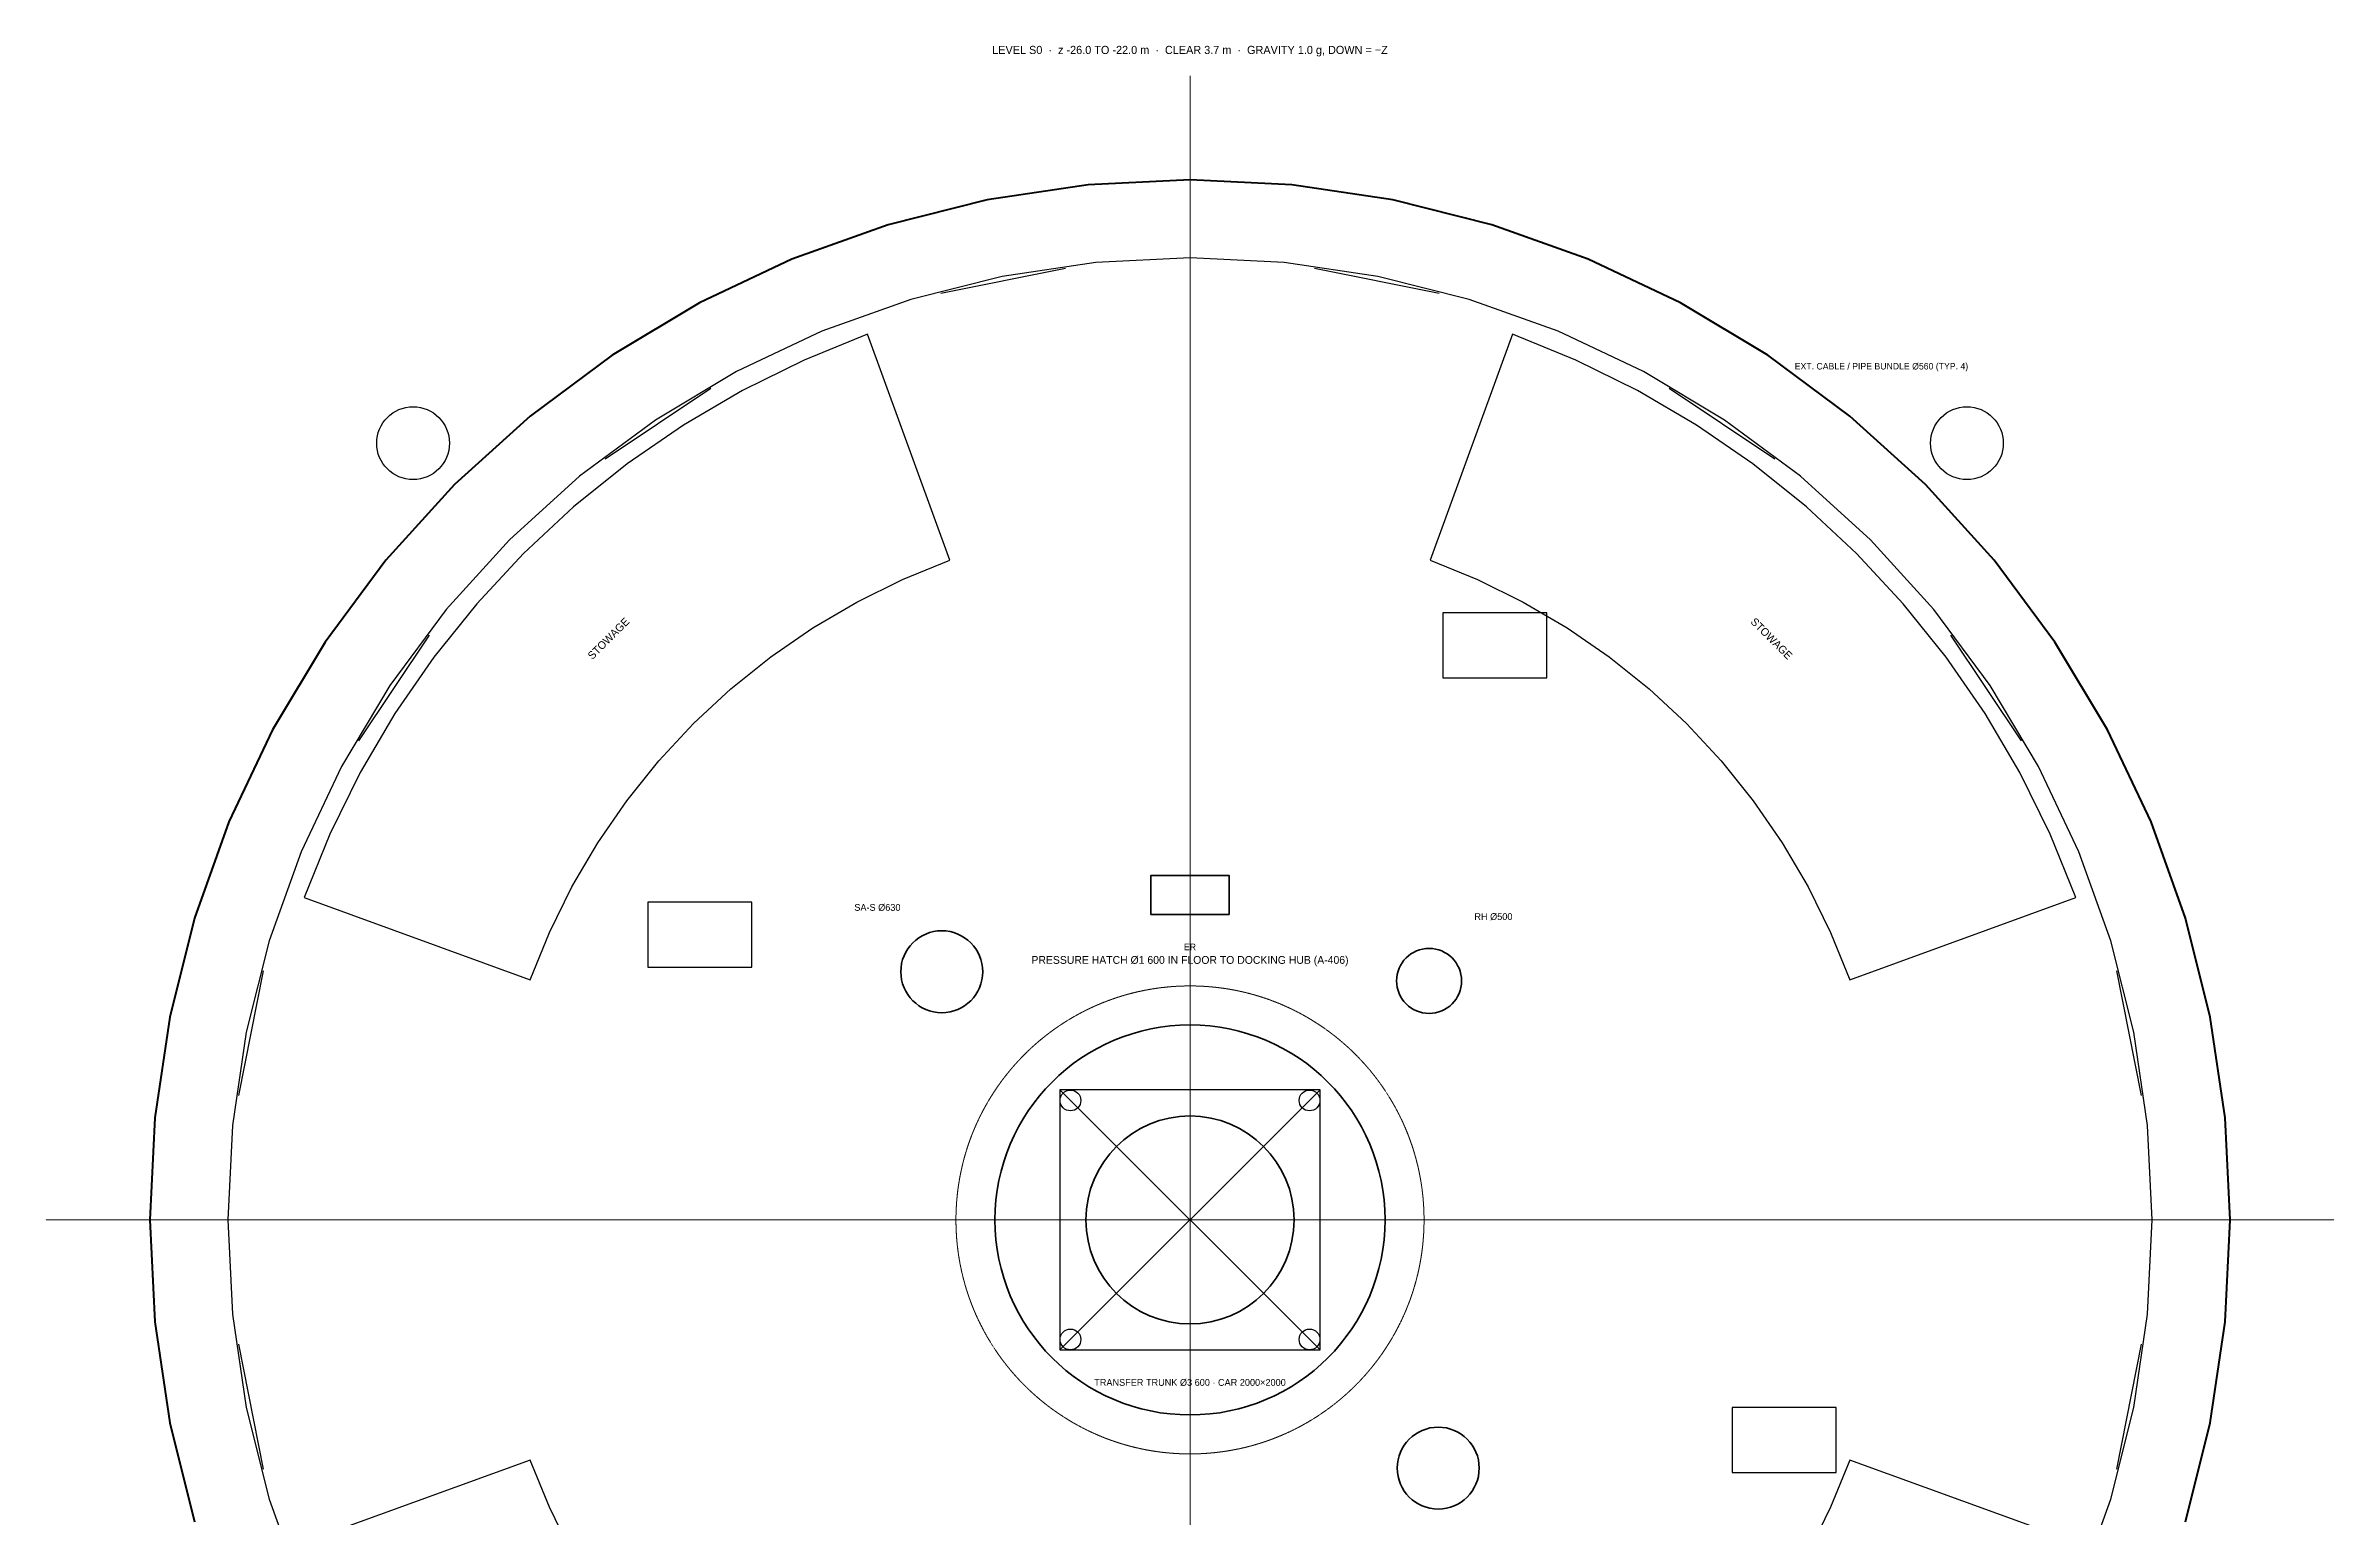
# Model space of a CAD drawing. Header units: millimetres. Extents: x 0 to 221000, y -9500 to 9035.
# Drawn here: x 0 to 17600, y -2287 to 9032 of the extents above; entities that cross this region are included whole.
import ezdxf
from ezdxf.enums import TextEntityAlignment as Align

# ---------------------------------------------------------------- set-up
doc = ezdxf.new("R2010")
doc.units = ezdxf.units.MM
doc.linetypes.add('CENTER', pattern=[5.08, 3.175, -0.635, 0.635, -0.635])
doc.linetypes.add('DASHED', pattern=[1.524, 1.27, -0.254])
for name, color, linetype, lineweight in [('A-ANNO-NOTE', 7, 'CONTINUOUS', 18), ('A-DOOR-PRES', 1, 'CONTINUOUS', 35), ('A-EQPM', 30, 'CONTINUOUS', 25), ('A-GLAZ', 5, 'CONTINUOUS', 25), ('A-GRID', 9, 'CENTER', 18), ('A-HIDN', 8, 'DASHED', 18), ('A-POCHE', 7, 'CONTINUOUS', 50), ('A-WALL-SHFT', 7, 'CONTINUOUS', 35), ('M-ANNO-TEXT', 7, 'CONTINUOUS', 25), ('M-DUCT-RETN', 30, 'CONTINUOUS', 35), ('M-DUCT-SUPP', 5, 'CONTINUOUS', 35)]:
    doc.layers.add(name, color=color, linetype=linetype, lineweight=lineweight)
doc.layers.add('A-VOID', color=7, linetype='CONTINUOUS')

msp = doc.modelspace()

# ---------------------------------------------------------------- linework, layer by layer
at = {"layer": 'A-DOOR-PRES'}
msp.add_circle((8800, 0), 800, dxfattribs=at)
at = {"layer": 'A-EQPM'}
for p, q in [((7800, -1000), (9800, 1000)), ((7800, 1000), (9800, -1000))]:
    msp.add_line(p, q, dxfattribs=at)
for points in [[(6320.35396, 6812.7715), (5831.90572, 6614.59873), (5359.14732, 6381.46009), (4904.57784, 6114.58798), (4470.60021, 5815.39315), (4059.50851, 5485.45718), (3673.47584, 5126.52416), (3314.54282, 4740.49149), (2984.60685, 4329.39979), (2685.41202, 3895.42216), (2418.53991, 3440.85268), (2185.40127, 2968.09428), (1987.2285, 2479.64604), (3725.65985, 1846.90877), (3873.2644, 2210.7185), (4046.91249, 2562.842), (4245.68619, 2901.41789), (4468.53476, 3224.6564), (4714.28017, 3530.84883), (4981.62338, 3818.37662), (5269.15117, 4085.71983), (5575.3436, 4331.46524), (5898.58211, 4554.31381), (6237.158, 4753.08751), (6589.2815, 4926.7356), (6953.09123, 5074.34015)], [(15612.7715, 2479.64604), (15414.59873, 2968.09428), (15181.46009, 3440.85268), (14914.58798, 3895.42216), (14615.39315, 4329.39979), (14285.45718, 4740.49149), (13926.52416, 5126.52416), (13540.49149, 5485.45718), (13129.39979, 5815.39315), (12695.42216, 6114.58798), (12240.85268, 6381.46009), (11768.09428, 6614.59873), (11279.64604, 6812.7715), (10646.90877, 5074.34015), (11010.7185, 4926.7356), (11362.842, 4753.08751), (11701.41789, 4554.31381), (12024.6564, 4331.46524), (12330.84883, 4085.71983), (12618.37662, 3818.37662), (12885.71983, 3530.84883), (13131.46524, 3224.6564), (13354.31381, 2901.41789), (13553.08751, 2562.842), (13726.7356, 2210.7185), (13874.34015, 1846.90877)], [(10744.044, 4169.01582), (11544.044, 4169.01582), (11544.044, 4669.01582), (10744.044, 4669.01582)], [(4630.98418, 1944.044), (5430.98418, 1944.044), (5430.98418, 2444.044), (4630.98418, 2444.044)], [(7800, -1000), (9800, -1000), (9800, 1000), (7800, 1000)], [(12969.01582, -1944.044), (13769.01582, -1944.044), (13769.01582, -1444.044), (12969.01582, -1444.044)]]:
    msp.add_lwpolyline(points, close=True, dxfattribs=at)
for points in [[(4046.91249, -2562.842), (3873.2644, -2210.7185), (3725.65985, -1846.90877), (1987.2285, -2479.64604)], [(15612.7715, -2479.64604), (13874.34015, -1846.90877), (13726.7356, -2210.7185), (13553.08751, -2562.842)]]:
    msp.add_lwpolyline(points, dxfattribs=at)
for centre, radius in [((2824.9477, 5975.0523), 280), ((14775.0523, 5975.0523), 280), ((7880.76118, 919.23882), 80), ((9719.23882, 919.23882), 80), ((7880.76118, -919.23882), 80), ((9719.23882, -919.23882), 80)]:
    msp.add_circle(centre, radius, dxfattribs=at)
at = {"layer": 'A-GLAZ'}
for p, q in [((7843.10223, 7317.70091), (6883.69536, 7126.86302)), ((10716.30464, 7126.86302), (9756.89777, 7317.70091)), ((5115.57884, 6394.48518), (4302.23296, 5851.02484)), ((13297.76704, 5851.02484), (12484.42116, 6394.48518)), ((2948.97516, 4497.76704), (2405.51482, 3684.42116)), ((15194.48518, 3684.42116), (14651.02484, 4497.76704)), ((1673.13698, 1916.30464), (1482.29909, 956.89777)), ((16117.70091, 956.89777), (15926.86302, 1916.30464)), ((1482.29909, -956.89777), (1673.13698, -1916.30464)), ((15926.86302, -1916.30464), (16117.70091, -956.89777))]:
    msp.add_line(p, q, dxfattribs=at)
at = {"layer": 'A-GRID'}
for q in [(8800, 8800), (0, 0), (17600, 0), (8800, -8800)]:
    msp.add_line((8800, 0), q, dxfattribs=at)
at = {"layer": 'A-HIDN'}
msp.add_circle((8800, 0), 1800, dxfattribs=at)
at = {"layer": 'A-POCHE'}
msp.add_lwpolyline([(16455.52269, -2322.27742), (16646.28224, -1560.72258), (16761.47781, -784.13712), (16800, 0), (16761.47781, 784.13712), (16646.28224, 1560.72258), (16455.52269, 2322.27742), (16191.03626, 3061.46746), (15855.37011, 3771.17389), (15451.7569, 4444.56186), (14984.08363, 5075.14627), (14456.85425, 5656.85425), (13875.14627, 6184.08363), (13244.56186, 6651.7569), (12571.17389, 7055.37011), (11861.46746, 7391.03626), (11122.27742, 7655.52269), (10360.72258, 7846.28224), (9584.13712, 7961.47781), (8800, 8000), (8015.86288, 7961.47781), (7239.27742, 7846.28224), (6477.72258, 7655.52269), (5738.53254, 7391.03626), (5028.82611, 7055.37011), (4355.43814, 6651.7569), (3724.85373, 6184.08363), (3143.14575, 5656.85425), (2615.91637, 5075.14627), (2148.2431, 4444.56186), (1744.62989, 3771.17389), (1408.96374, 3061.46746), (1144.47731, 2322.27742), (953.71776, 1560.72258), (838.52219, 784.13712), (800, 0), (838.52219, -784.13712), (953.71776, -1560.72258), (1144.47731, -2322.27742)], dxfattribs=at)
at = {"layer": 'A-VOID'}
msp.add_lwpolyline([(15636.70854, -2831.8574), (15881.35848, -2148.10661), (16057.81107, -1443.66838), (16164.36698, -725.32684), (16200, 0), (16164.36698, 725.32684), (16057.81107, 1443.66838), (15881.35848, 2148.10661), (15636.70854, 2831.8574), (15326.21736, 3488.33585), (14952.87513, 4111.21972), (14520.27735, 4694.5103), (14032.59018, 5232.59018), (13494.5103, 5720.27735), (12911.21972, 6152.87513), (12288.33585, 6526.21736), (11631.8574, 6836.70854), (10948.10661, 7081.35848), (10243.66838, 7257.81107), (9525.32684, 7364.36698), (8800, 7400), (8074.67316, 7364.36698), (7356.33162, 7257.81107), (6651.89339, 7081.35848), (5968.1426, 6836.70854), (5311.66415, 6526.21736), (4688.78028, 6152.87513), (4105.4897, 5720.27735), (3567.40982, 5232.59018), (3079.72265, 4694.5103), (2647.12487, 4111.21972), (2273.78264, 3488.33585), (1963.29146, 2831.8574), (1718.64152, 2148.10661), (1542.18893, 1443.66838), (1435.63302, 725.32684), (1400, 0), (1435.63302, -725.32684), (1542.18893, -1443.66838), (1718.64152, -2148.10661), (1963.29146, -2831.8574)], dxfattribs=at)
at = {"layer": 'A-WALL-SHFT'}
msp.add_lwpolyline([(8500, 2350), (9100, 2350), (9100, 2650), (8500, 2650)], close=True, dxfattribs=at)
msp.add_circle((8800, 0), 1500, dxfattribs=at)
at = {"layer": 'M-DUCT-RETN'}
for centre, radius in [((10638.47763, 1838.47763), 250), ((10709.18831, -1909.18831), 315)]:
    msp.add_circle(centre, radius, dxfattribs=at)
at = {"layer": 'M-DUCT-SUPP'}
msp.add_circle((6890.81169, 1909.18831), 315, dxfattribs=at)

# ---------------------------------------------------------------- texts
at = {"layer": 'A-ANNO-NOTE'}
for s, height, p in [('LEVEL S0  ·  z -26.0 TO -22.0 m  ·  CLEAR 3.7 m  ·  GRAVITY 1.0 g, DOWN = −Z', 62.5, (8800, 9000)), ('EXT. CABLE / PIPE BUNDLE Ø560 (TYP. 4)', 50, (14117.7573, 6566.88337)), ('ER', 50, (8800, 2100)), ('PRESSURE HATCH Ø1 600 IN FLOOR TO DOCKING HUB (A-406)', 60, (8800, 2000)), ('TRANSFER TRUNK Ø3 600 · CAR 2000×2000', 52.5, (8800, -1250))]:
    msp.add_text(s, height=height, dxfattribs=at).set_placement(p, align=Align.MIDDLE_CENTER)
for rotation, p in [(45, (4327.54961, 4472.45039)), (-45, (13272.45039, 4472.45039))]:
    msp.add_text('STOWAGE', height=60, rotation=rotation, dxfattribs=at).set_placement(p, align=Align.MIDDLE_CENTER)
at = {"layer": 'M-ANNO-TEXT'}
for s, p in [('SA-S Ø630', (6395.83694, 2404.16306)), ('RH Ø500', (11133.45238, 2333.45238))]:
    msp.add_text(s, height=52.5, dxfattribs=at).set_placement(p, align=Align.MIDDLE_CENTER)

doc.saveas('drawing.dxf')
